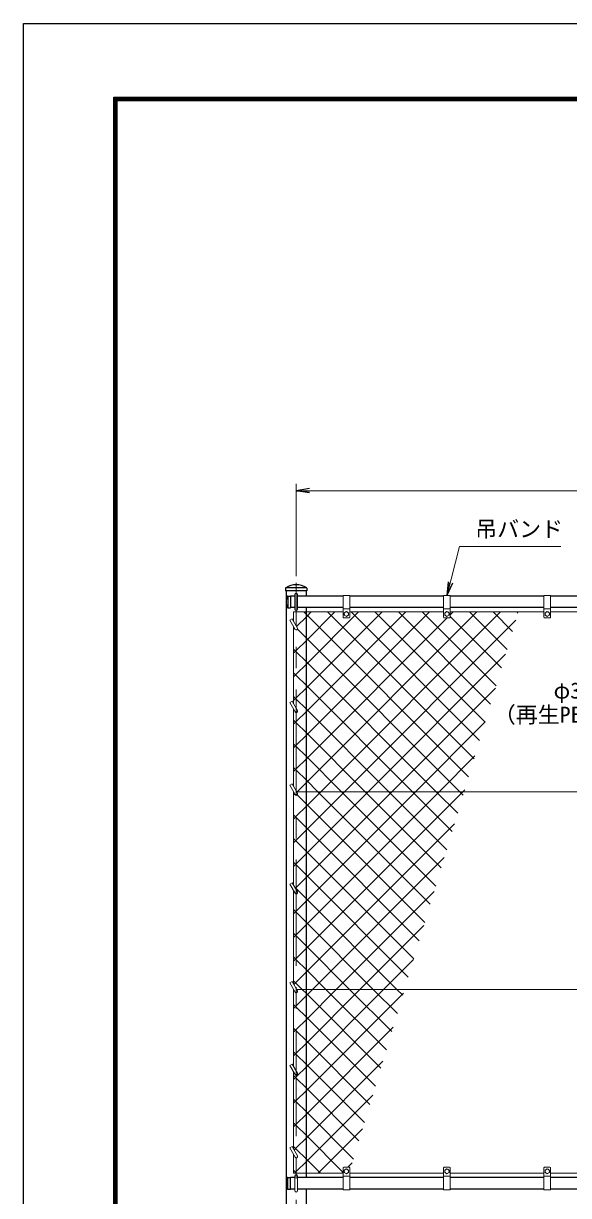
# Model space of a CAD drawing. Units: millimetres, scale not verified. Extents: x -4200 to 4200, y -2970 to 2970.
# Drawn here: x -4200 to -2571, y -530 to 2970 of the extents above; entities that cross this region are included whole.
import ezdxf
from ezdxf.enums import TextEntityAlignment as Align

# ---------------------------------------------------------------- set-up
doc = ezdxf.new("R2010")
doc.units = ezdxf.units.MM
doc.header["$LTSCALE"] = 10
doc.linetypes.add('USER1', pattern=[50.8, 31.75, -6.35, 6.35, -6.35])
for name, color, linetype, lineweight in [('0-0_D-STR1', 1, 'Continuous', 25), ('0-1_D-STR3', 3, 'Continuous', 13), ('0-2_D-BMK', 2, 'USER1', 13), ('0-3_D-STR2', 7, 'Continuous', 13), ('0-4_D-STR-DIM', 7, 'Continuous', 13), ('0-5_0', 7, 'Continuous', 25), ('0-A_D-STR-TXT', 7, 'Continuous', 13), ('0-C_D-TTL', 7, 'Continuous', 25)]:
    doc.layers.add(name, color=color, linetype=linetype, lineweight=lineweight)
doc.styles.add('ＭＳ ゴシック', font='')
doc.styles.get('ＭＳ ゴシック').set_extended_font_data('MS Gothic')

# ---------------------------------------------------------------- blocks, each defined once
blk = doc.blocks.new('_Open')
at = {"layer": '0-5_0'}
blk.add_line((-10, 1.667), (0, 0), dxfattribs=at)
blk.add_lwpolyline([(-10, -1.667), (0, 0), (-10, 0)], dxfattribs=at)

msp = doc.modelspace()

# ---------------------------------------------------------------- linework, layer by layer
at = {"layer": '0-0_D-STR1'}
for p, q in [((-3417.07, 1284.06), (-3417.07, 1276)), ((-3352.87, 1276), (-3417.07, 1276)), ((-3353.21, 1285), (-3416.74, 1285)), ((-3410.31, 1260.5), (-3401.97, 1260.5)), ((-3409.97, 1260.5), (-3409.97, 1225.5)), ((-3401.97, 1260.5), (-3401.97, 1225.5)), ((-3388.97, 1260), (-3401.97, 1260)), ((-3244.97, 1260), (-3380.97, 1260)), ((-3354.72, 1260), (-3354.72, 1276)), ((-3352.87, 1284.06), (-3352.87, 1276)), ((-2944.97, 1260), (-3224.97, 1260)), ((-2644.97, 1260), (-2924.97, 1260)), ((-2344.97, 1260), (-2624.97, 1260)), ((-3410.31, 1225.5), (-3401.97, 1225.5)), ((-3388.97, 1226), (-3401.97, 1226)), ((-3244.97, 1226), (-3380.97, 1226)), ((-3354.72, -476), (-3354.72, 1226)), ((-2944.97, 1226), (-3224.97, 1226)), ((-2644.97, 1226), (-2924.97, 1226)), ((-2344.97, 1226), (-2624.97, 1226)), ((-3410.31, -475.5), (-3401.97, -475.5)), ((-3409.97, -510.5), (-3409.97, -475.5)), ((-3401.97, -510.5), (-3401.97, -475.5)), ((-3388.97, -476), (-3401.97, -476)), ((-3244.97, -476), (-3380.97, -476)), ((-2944.97, -476), (-3224.97, -476)), ((-2644.97, -476), (-2924.97, -476)), ((-2344.97, -476), (-2624.97, -476)), ((-3410.31, -510.5), (-3401.97, -510.5)), ((-3388.97, -510), (-3401.97, -510)), ((-3244.97, -510), (-3380.97, -510)), ((-2944.97, -510), (-3224.97, -510)), ((-2644.97, -510), (-2924.97, -510)), ((-2344.97, -510), (-2624.97, -510))]:
    msp.add_line(p, q, dxfattribs=at)
msp.add_lwpolyline([(-3415.22, 1276), (-3415.22, -845), (-3354.72, -845), (-3354.72, -510)], dxfattribs=at)
for centre, radius, start, end in [((-3415.57, 1284.06), 1.5, 120.85073, 180), ((-3384.97, 1232.83), 61.17, 59.14927, 120.85073), ((-3379.75, 1243), 35.72, 151.52136, 208.47864), ((-3410.31, 1259.5), 1, 90, 147.70173), ((-3354.37, 1284.06), 1.5, 0, 59.14927), ((-3410.31, 1226.5), 1, 212.29827, 270), ((-3379.75, -493), 35.72, 151.52136, 208.47864), ((-3410.31, -476.5), 1, 90, 147.70173), ((-3410.31, -509.5), 1, 212.29827, 270)]:
    msp.add_arc(centre, radius, start, end, dxfattribs=at)
at = {"layer": '0-1_D-STR3'}
for p, q in [((-3388.97, 1221), (-3388.97, 1265)), ((-3380.97, 1221), (-3380.97, 1265)), ((-3244.97, 1262), (-3244.97, 1197)), ((-3224.97, 1262), (-3244.97, 1262)), ((-3224.97, 1262), (-3224.97, 1197)), ((-2944.97, 1262), (-2944.97, 1197)), ((-2924.97, 1262), (-2944.97, 1262)), ((-2924.97, 1262), (-2924.97, 1197)), ((-2644.97, 1262), (-2644.97, 1197)), ((-2624.97, 1262), (-2644.97, 1262)), ((-2624.97, 1262), (-2624.97, 1197)), ((-3404.37, 1188.59), (-3397.44, 1192.59)), ((-3397.44, 1192.59), (-3381.51, 1165)), ((-3392.97, 1184.86), (-3392.97, 1213)), ((-3392.97, 1213), (-3244.97, 1213)), ((-3224.97, 1222), (-3244.97, 1222)), ((-3226.97, 1195), (-3242.97, 1195)), ((-3241.47, 1210.74), (-3234.97, 1214.5)), ((-3241.47, 1210.74), (-3241.47, 1203.26)), ((-3234.97, 1214.5), (-3228.47, 1210.74)), ((-3228.47, 1210.74), (-3228.47, 1203.26)), ((-3224.97, 1213), (-2944.97, 1213)), ((-2924.97, 1222), (-2944.97, 1222)), ((-2926.97, 1195), (-2942.97, 1195)), ((-2941.47, 1210.74), (-2934.97, 1214.5)), ((-2941.47, 1210.74), (-2941.47, 1203.26)), ((-2934.97, 1214.5), (-2928.47, 1210.74)), ((-2928.47, 1210.74), (-2928.47, 1203.26)), ((-2924.97, 1213), (-2644.97, 1213)), ((-2624.97, 1222), (-2644.97, 1222)), ((-2626.97, 1195), (-2642.97, 1195)), ((-2641.47, 1210.74), (-2634.97, 1214.5)), ((-2641.47, 1210.74), (-2641.47, 1203.26)), ((-2634.97, 1214.5), (-2628.47, 1210.74)), ((-2628.47, 1210.74), (-2628.47, 1203.26)), ((-2624.97, 1213), (-2344.97, 1213)), ((-3404.37, 1188.59), (-3388.44, 1161)), ((-3392.97, 938.36), (-3392.97, 1168.86)), ((-3404.37, 942.09), (-3397.44, 946.09)), ((-3397.44, 946.09), (-3381.51, 918.5)), ((-3404.37, 942.09), (-3388.44, 914.5)), ((-3392.97, 691.86), (-3392.97, 922.36)), ((-3404.37, 695.59), (-3397.44, 699.59)), ((-3404.37, 695.59), (-3388.44, 668)), ((-3397.44, 699.59), (-3381.51, 672)), ((-3392.97, 396.86), (-3392.97, 675.86)), ((-1593.06, 676), (-3383.82, 676)), ((-3404.37, 400.59), (-3397.44, 404.59)), ((-3404.37, 400.59), (-3388.44, 373)), ((-3397.44, 404.59), (-3381.51, 377)), ((-3392.97, 101.86), (-3392.97, 380.86)), ((-3404.37, 105.59), (-3397.44, 109.59)), ((-3404.37, 105.59), (-3388.44, 78)), ((-3397.44, 109.59), (-3381.51, 82)), ((-3392.97, -144.64), (-3392.97, 85.86)), ((-1593.06, 86), (-3383.82, 86)), ((-3404.37, -140.91), (-3397.44, -136.91)), ((-3397.44, -136.91), (-3381.51, -164.5)), ((-3404.37, -140.91), (-3388.44, -168.5)), ((-3392.97, -391.14), (-3392.97, -160.64)), ((-3404.37, -387.41), (-3397.44, -383.41)), ((-3397.44, -383.41), (-3381.51, -411)), ((-3404.37, -387.41), (-3388.44, -415)), ((-3392.97, -463), (-3392.97, -407.14)), ((-3244.97, -512), (-3244.97, -447)), ((-3226.97, -445), (-3242.97, -445)), ((-3241.47, -460.74), (-3241.47, -453.26)), ((-3228.47, -460.74), (-3228.47, -453.26)), ((-3224.97, -512), (-3224.97, -447)), ((-2944.97, -512), (-2944.97, -447)), ((-2926.97, -445), (-2942.97, -445)), ((-2941.47, -460.74), (-2941.47, -453.26)), ((-2928.47, -460.74), (-2928.47, -453.26)), ((-2924.97, -512), (-2924.97, -447)), ((-2644.97, -512), (-2644.97, -447)), ((-2626.97, -445), (-2642.97, -445)), ((-2641.47, -460.74), (-2641.47, -453.26)), ((-2628.47, -460.74), (-2628.47, -453.26)), ((-2624.97, -512), (-2624.97, -447)), ((-3392.97, -463), (-3244.97, -463)), ((-3388.97, -515), (-3388.97, -471)), ((-3380.97, -515), (-3380.97, -471)), ((-3224.97, -472), (-3244.97, -472)), ((-3241.47, -460.74), (-3234.97, -464.5)), ((-3234.97, -464.5), (-3228.47, -460.74)), ((-3224.97, -463), (-2944.97, -463)), ((-2924.97, -472), (-2944.97, -472)), ((-2941.47, -460.74), (-2934.97, -464.5)), ((-2934.97, -464.5), (-2928.47, -460.74)), ((-2924.97, -463), (-2644.97, -463)), ((-2624.97, -472), (-2644.97, -472)), ((-2641.47, -460.74), (-2634.97, -464.5)), ((-2634.97, -464.5), (-2628.47, -460.74)), ((-2624.97, -463), (-2344.97, -463)), ((-3224.97, -512), (-3244.97, -512)), ((-2924.97, -512), (-2944.97, -512)), ((-2624.97, -512), (-2644.97, -512))]:
    msp.add_line(p, q, dxfattribs=at)
for points in [[(-3241.47, 1203.26), (-3234.97, 1199.5), (-3228.47, 1203.26)], [(-2941.47, 1203.26), (-2934.97, 1199.5), (-2928.47, 1203.26)], [(-2641.47, 1203.26), (-2634.97, 1199.5), (-2628.47, 1203.26)], [(-3241.47, -453.26), (-3234.97, -449.5), (-3228.47, -453.26)], [(-2941.47, -453.26), (-2934.97, -449.5), (-2928.47, -453.26)], [(-2641.47, -453.26), (-2634.97, -449.5), (-2628.47, -453.26)]]:
    msp.add_lwpolyline(points, dxfattribs=at)
for centre in [(-3234.97, 1207), (-2934.97, 1207), (-2634.97, 1207), (-3234.97, -457), (-2934.97, -457), (-2634.97, -457)]:
    msp.add_circle(centre, 6.49, dxfattribs=at)
for centre, radius, start, end in [((-3384.97, 1265), 4, 0, 180), ((-3384.97, 1221), 4, 180, 0), ((-3242.97, 1197), 2, 180, 270), ((-3226.97, 1197), 2, 270, 0), ((-2942.97, 1197), 2, 180, 270), ((-2926.97, 1197), 2, 270, 0), ((-2642.97, 1197), 2, 180, 270), ((-2626.97, 1197), 2, 270, 0), ((-3384.97, 1163), 4, 210, 30), ((-3384.97, 916.5), 4, 210, 30), ((-3384.97, 670), 4, 210, 30), ((-3384.97, 375), 4, 210, 30), ((-3384.97, 80), 4, 210, 30), ((-3384.97, -166.5), 4, 210, 30), ((-3384.97, -413), 4, 210, 30), ((-3242.97, -447), 2, 90, 180), ((-3226.97, -447), 2, 0, 90), ((-2942.97, -447), 2, 90, 180), ((-2926.97, -447), 2, 0, 90), ((-2642.97, -447), 2, 90, 180), ((-2626.97, -447), 2, 0, 90), ((-3384.97, -471), 4, 0, 180), ((-3384.97, -515), 4, 180, 0)]:
    msp.add_arc(centre, radius, start, end, dxfattribs=at)
at = {"layer": '0-2_D-BMK'}
msp.add_line((-3384.97, -860), (-3384.97, 1300), dxfattribs=at)
at = {"layer": '0-3_D-STR2'}
for p, q in [((-3354.72, 1057.26), (-3198.98, 1213)), ((-3354.72, 986.55), (-3128.27, 1213)), ((-3354.72, 915.83), (-3057.56, 1213)), ((-3354.72, 845.12), (-2986.85, 1213)), ((-2853.56, 774.73), (-3291.83, 1213)), ((-2837.18, 829.06), (-3221.12, 1213)), ((-2820.8, 883.39), (-3150.41, 1213)), ((-2804.41, 937.71), (-3079.7, 1213)), ((-2788.03, 992.04), (-3008.99, 1213)), ((-2924.97, 1204.16), (-2916.14, 1213)), ((-2771.64, 1046.37), (-2924.97, 1199.7)), ((-2755.26, 1100.69), (-2867.57, 1213)), ((-2738.88, 1155.02), (-2796.86, 1213)), ((-2722.49, 1209.35), (-2726.15, 1213)), ((-3392.97, 1160.43), (-3389.89, 1163.51)), ((-3241.01, 676), (-2728.9, 1188.11)), ((-3384.97, 1094.01), (-3392.97, 1102.01)), ((-3354.72, 1063.76), (-3384.97, 1094.01)), ((-3170.3, 676), (-2759.43, 1086.86)), ((-3384.97, 1027.01), (-3354.72, 1057.26)), ((-2966.96, 676), (-3354.72, 1063.76)), ((-3384.97, 1023.3), (-3392.97, 1031.3)), ((-3392.97, 1019.01), (-3384.97, 1027.01)), ((-3354.72, 993.05), (-3384.97, 1023.3)), ((-3384.97, 956.3), (-3354.72, 986.55)), ((-3037.67, 676), (-3354.72, 993.05)), ((-3384.97, 952.59), (-3392.97, 960.59)), ((-3392.97, 948.3), (-3384.97, 956.3)), ((-3354.72, 922.34), (-3384.97, 952.59)), ((-3384.97, 885.58), (-3354.72, 915.83)), ((-3108.38, 676), (-3354.72, 922.34)), ((-3384.97, 881.88), (-3392.97, 889.88)), ((-3392.97, 877.58), (-3384.97, 885.58)), ((-3354.72, 851.63), (-3384.97, 881.88)), ((-3028.87, 676), (-2820.5, 884.38)), ((-3384.97, 814.87), (-3354.72, 845.12)), ((-3179.1, 676), (-3354.72, 851.63)), ((-3384.97, 811.17), (-3392.97, 819.17)), ((-3392.97, 806.87), (-3384.97, 814.87)), ((-3354.72, 780.92), (-3384.97, 811.17)), ((-3249.81, 676), (-3354.72, 780.92)), ((-2958.16, 676), (-2851.03, 783.13)), ((-3384.97, 740.46), (-3392.97, 748.46)), ((-3354.72, 710.21), (-3384.97, 740.46)), ((-3320.52, 676), (-3354.72, 710.21)), ((-3392.97, 665.45), (-3389.17, 669.26)), ((-3354.72, 562.28), (-3241.01, 676)), ((-3354.72, 491.57), (-3170.3, 676)), ((-3354.72, 350.15), (-3028.87, 676)), ((-3354.72, 279.44), (-2958.16, 676)), ((-3354.72, 208.73), (-2887.45, 676)), ((-2984.63, 340.12), (-3320.52, 676)), ((-2968.25, 394.44), (-3249.81, 676)), ((-2951.86, 448.77), (-3179.1, 676)), ((-2935.48, 503.1), (-3108.38, 676)), ((-2919.1, 557.42), (-3037.67, 676)), ((-2902.71, 611.75), (-2966.96, 676)), ((-2887.45, 676), (-2881.56, 681.89)), ((-3384.97, 599.04), (-3392.97, 607.04)), ((-3354.72, 568.79), (-3384.97, 599.04)), ((-3384.97, 532.03), (-3354.72, 562.28)), ((-3017.4, 231.46), (-3354.72, 568.79)), ((-3384.97, 528.33), (-3392.97, 536.33)), ((-3392.97, 524.03), (-3384.97, 532.03)), ((-3354.72, 498.08), (-3384.97, 528.33)), ((-3384.97, 461.32), (-3354.72, 491.57)), ((-3033.78, 177.13), (-3354.72, 498.08)), ((-3384.97, 457.62), (-3392.97, 465.62)), ((-3392.97, 453.32), (-3384.97, 461.32)), ((-3354.72, 427.37), (-3384.97, 457.62)), ((-3336.03, 86), (-2942.63, 479.41)), ((-3050.17, 122.81), (-3354.72, 427.37)), ((-3384.97, 319.9), (-3354.72, 350.15)), ((-3265.32, 86), (-2973.16, 378.16)), ((-3384.97, 316.19), (-3392.97, 324.19)), ((-3392.97, 311.9), (-3384.97, 319.9)), ((-3354.72, 285.94), (-3384.97, 316.19)), ((-3154.78, 86), (-3354.72, 285.94)), ((-3384.97, 245.48), (-3392.97, 253.48)), ((-3392.97, 241.19), (-3384.97, 249.19)), ((-3384.97, 249.19), (-3354.72, 279.44)), ((-3354.72, 215.23), (-3384.97, 245.48)), ((-3194.61, 86), (-3003.69, 276.92)), ((-3225.49, 86), (-3354.72, 215.23)), ((-3384.97, 174.77), (-3392.97, 182.77)), ((-3392.97, 170.48), (-3384.97, 178.48)), ((-3384.97, 178.48), (-3354.72, 208.73)), ((-3354.72, 144.52), (-3384.97, 174.77)), ((-3296.2, 86), (-3354.72, 144.52)), ((-3354.72, 67.31), (-3336.03, 86)), ((-3354.72, -3.4), (-3265.32, 86)), ((-3354.72, -74.11), (-3194.61, 86)), ((-3354.72, -215.54), (-3064.76, 74.43)), ((-3115.7, -94.5), (-3296.2, 86)), ((-3099.32, -40.17), (-3225.49, 86)), ((-3082.93, 14.15), (-3154.78, 86)), ((-3384.97, 33.35), (-3392.97, 41.35)), ((-3392.97, 29.06), (-3384.97, 37.06)), ((-3384.97, 37.06), (-3354.72, 67.31)), ((-3354.72, 3.1), (-3384.97, 33.35)), ((-3148.47, -203.15), (-3354.72, 3.1)), ((-3384.97, -37.36), (-3392.97, -29.36)), ((-3392.97, -41.65), (-3384.97, -33.65)), ((-3384.97, -33.65), (-3354.72, -3.4)), ((-3354.72, -286.25), (-3095.29, -26.81)), ((-3354.72, -67.61), (-3384.97, -37.36)), ((-3164.85, -257.48), (-3354.72, -67.61)), ((-3384.97, -108.07), (-3392.97, -100.07)), ((-3392.97, -112.36), (-3384.97, -104.36)), ((-3384.97, -104.36), (-3354.72, -74.11)), ((-3354.72, -138.32), (-3384.97, -108.07)), ((-3181.24, -311.81), (-3354.72, -138.32)), ((-3384.97, -178.78), (-3392.97, -170.78)), ((-3354.72, -209.03), (-3384.97, -178.78)), ((-3197.62, -366.14), (-3354.72, -209.03)), ((-3384.97, -249.49), (-3392.97, -241.49)), ((-3384.97, -245.79), (-3354.72, -215.54)), ((-3392.97, -253.79), (-3384.97, -245.79)), ((-3354.72, -279.74), (-3384.97, -249.49)), ((-3214, -420.46), (-3354.72, -279.74)), ((-3384.97, -316.5), (-3354.72, -286.25)), ((-3392.97, -324.5), (-3384.97, -316.5)), ((-3319.35, -463), (-3186.89, -330.54)), ((-3230.64, -445), (-3217.42, -431.78)), ((-3248.64, -463), (-3244.97, -459.34))]:
    msp.add_line(p, q, dxfattribs=at)
for points in [[(-3392.97, 1089.72), (-3384.97, 1097.72), (-3354.72, 1127.97), (-3269.69, 1213)], [(-3392.97, 594.74), (-3384.97, 602.74), (-3354.72, 632.99), (-3311.72, 676), (-2774.72, 1213)], [(-3392.97, 736.16), (-3384.97, 744.16), (-3354.72, 774.41), (-2934.14, 1195)], [(-3384.03, 1169.37), (-3354.72, 1198.68), (-3340.4, 1213)], [(-3383.31, 675.12), (-3382.43, 676), (-3354.72, 703.7), (-2845.43, 1213)], [(-2869.95, 720.4), (-3354.72, 1205.18), (-3362.54, 1213)], [(-2886.33, 666.08), (-2896.25, 676), (-3354.72, 1134.47), (-3381.43, 1161.18)], [(-3387.76, 387.82), (-3384.97, 390.61), (-3354.72, 420.86), (-3099.58, 676), (-2789.96, 985.62)], [(-3001.02, 285.79), (-3354.72, 639.5), (-3382.28, 667.05)], [(-3392.21, 100.53), (-3384.97, 107.77), (-3354.72, 138.02), (-2912.09, 580.65)], [(-3066.55, 68.48), (-3084.07, 86), (-3354.72, 356.65), (-3384.97, 386.9), (-3390.31, 392.24)], [(-3392.97, -183.08), (-3384.97, -175.08), (-3354.72, -144.83), (-3123.9, 86), (-3034.22, 175.68)], [(-3132.09, -148.83), (-3354.72, 73.81), (-3366.91, 86), (-3384.97, 104.06), (-3392.97, 112.06)], [(-3391.49, -393.72), (-3384.97, -387.21), (-3354.72, -356.96), (-3125.82, -128.05)], [(-3390.06, -463), (-3384.97, -457.92), (-3354.72, -427.67), (-3156.35, -229.3)], [(-3244.97, -460.2), (-3354.72, -350.45), (-3384.97, -320.2), (-3392.97, -312.2)], [(-3312.89, -463), (-3354.72, -421.16), (-3384.97, -390.91), (-3392.97, -382.91)], [(-3383.6, -463), (-3384.97, -461.62), (-3392.97, -453.62)]]:
    msp.add_lwpolyline(points, dxfattribs=at)
at = {"layer": '0-4_D-STR-DIM'}
for p, q in [((-3384.97, 1320), (-3384.97, 1595)), ((-3344.97, 1575), (-1624.97, 1575))]:
    msp.add_line(p, q, dxfattribs=at)
at = {"layer": '0-A_D-STR-TXT'}
msp.add_lwpolyline([(-2594.54, 1408.26), (-2896.99, 1408.26), (-2934.47, 1263.94)], dxfattribs=at)
at = {"layer": '0-C_D-TTL', "color": 2}
msp.add_lwpolyline([(-4200, 2970), (4200, 2970), (4200, -2970), (-4200, -2970)], close=True, dxfattribs=at)
at = {"layer": '0-C_D-TTL'}
for points in [[(-3930, 2750), (3930, 2750), (3930, -2750), (-3930, -2750)], [(-3927.5, 2747.5), (3927.5, 2747.5), (3927.5, -2747.5), (-3927.5, -2747.5)], [(-3925, 2745), (3925, 2745), (3925, -2745), (-3925, -2745)], [(-3922.5, 2742.5), (3922.5, 2742.5), (3922.5, -2742.5), (-3922.5, -2742.5)], [(-3920, 2740), (3920, 2740), (3920, -2740), (-3920, -2740)]]:
    msp.add_lwpolyline(points, close=True, dxfattribs=at)

# ---------------------------------------------------------------- block references
at = {"layer": '0-4_D-STR-DIM', "xscale": 4, "yscale": 4, "rotation": 180}
msp.add_blockref('_Open', (-3384.97, 1575), dxfattribs=at)
at = {"layer": '0-A_D-STR-TXT', "xscale": 4, "yscale": 4, "rotation": 255.43959}
msp.add_blockref('_Open', (-2934.97, 1262), dxfattribs=at)

# ---------------------------------------------------------------- texts
at = {"layer": '0-A_D-STR-TXT', "style": 'ＭＳ ゴシック'}
for s, p in [('吊バンド', (-2850.38, 1422.11)), ('φ3.2x50mm目', (-2616.18, 939.87)), ('（再生PET樹脂被覆鉄線）', (-2794.86, 867.71))]:
    msp.add_text(s, height=48.09, dxfattribs=at).set_placement(p, align=Align.BOTTOM_LEFT)

doc.saveas('drawing.dxf')
